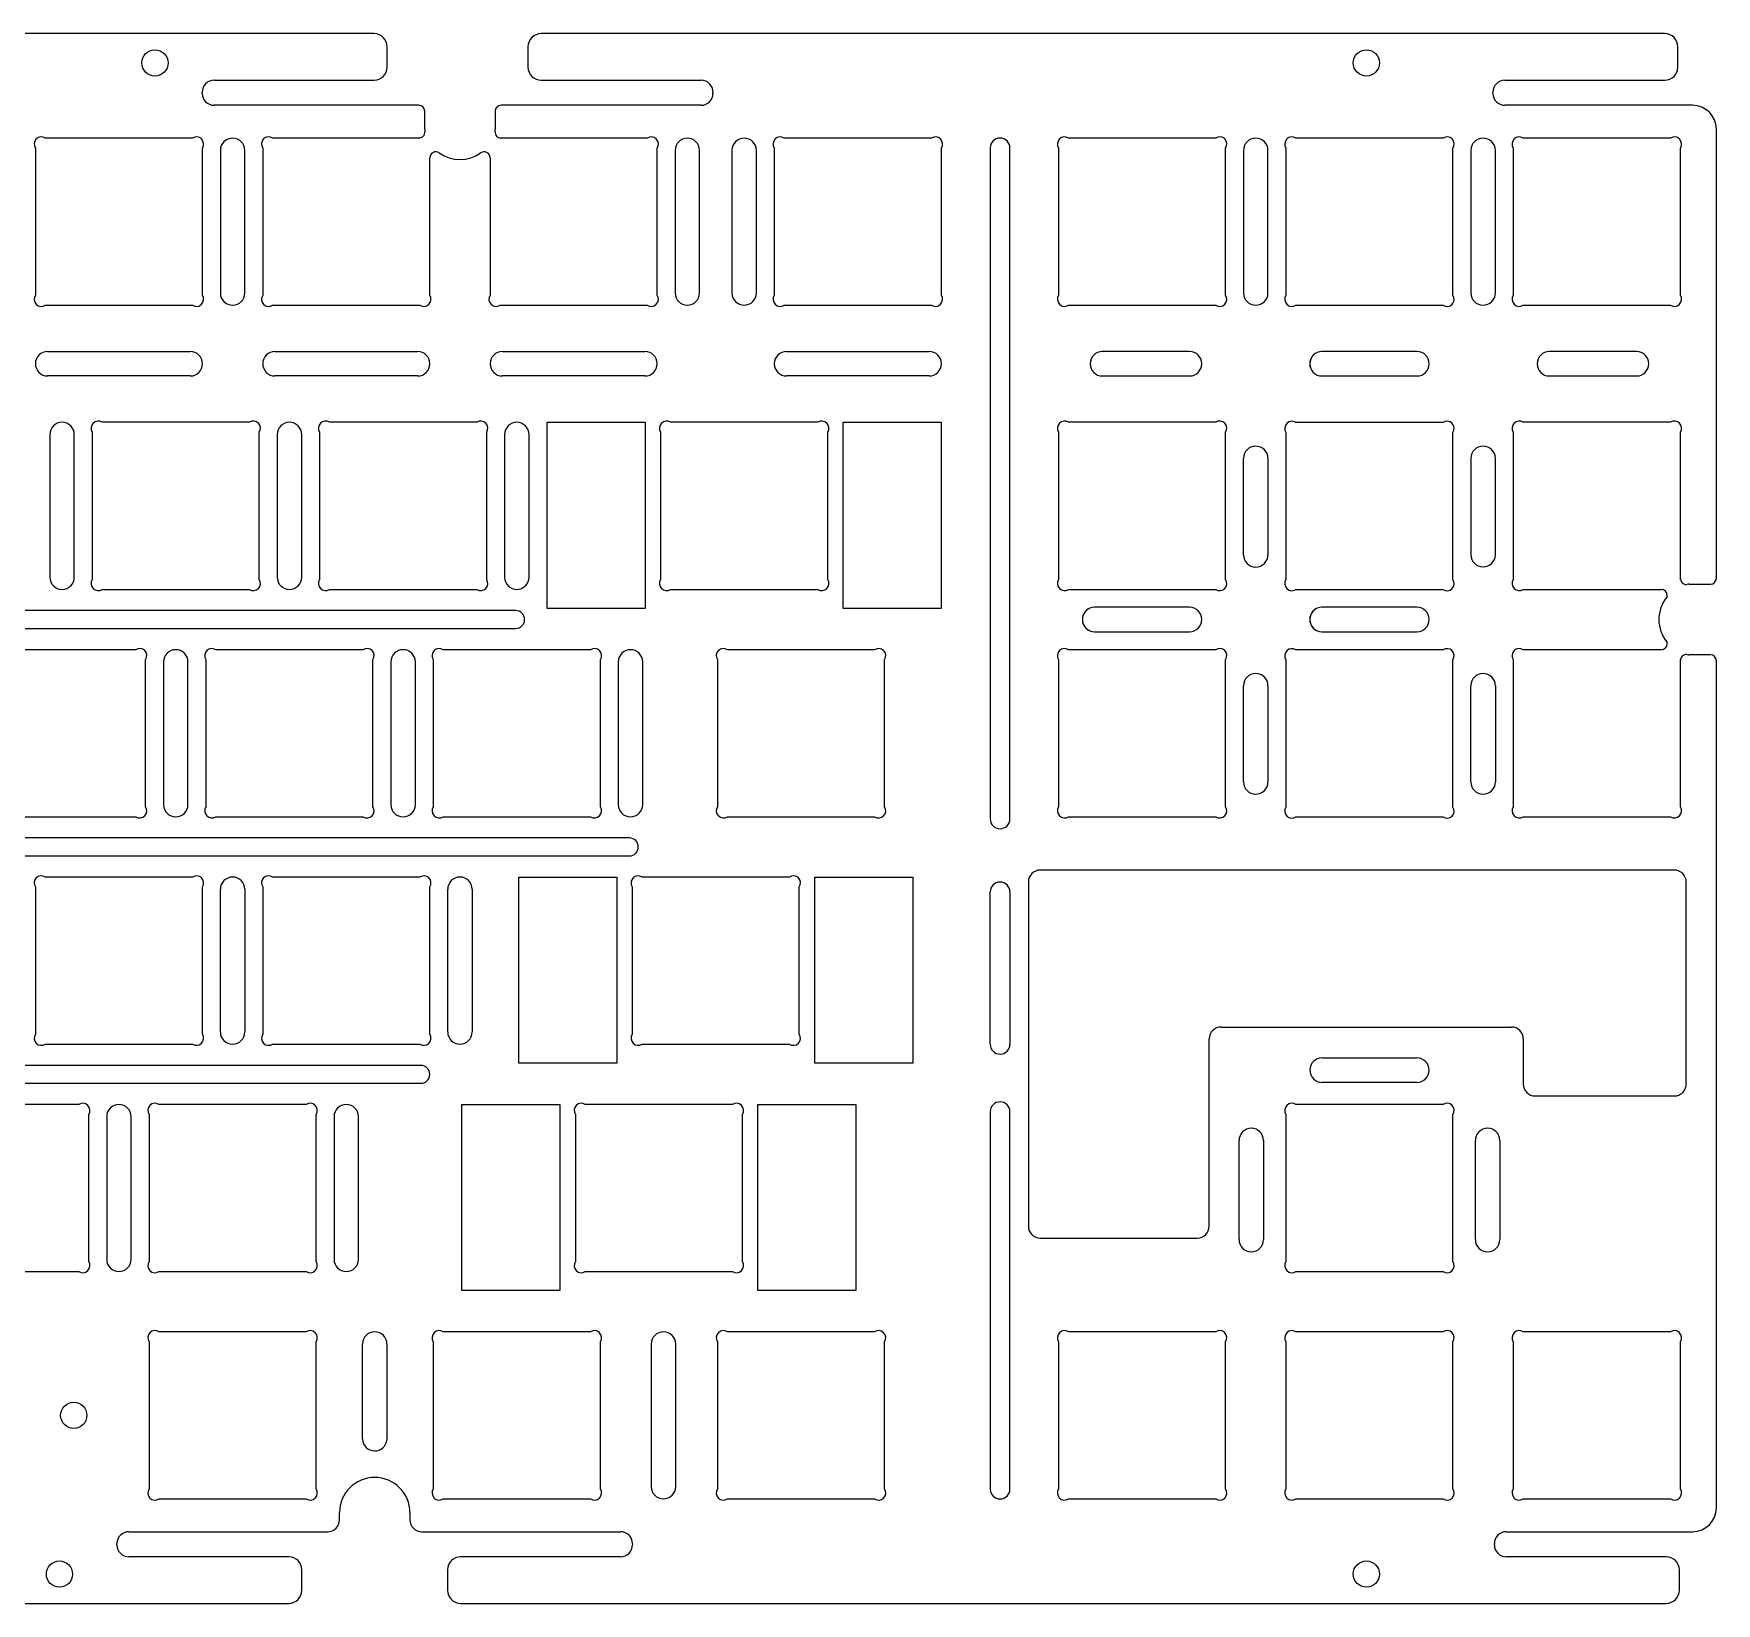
# Model space of a CAD drawing. Header units: millimetres. Extents: x 232 to 1078, y -277 to 130.
# Drawn here: x 451.7 to 592.6, y -277.2 to -145.7 of the extents above; entities that cross this region are included whole.
import ezdxf

# ---------------------------------------------------------------- set-up
doc = ezdxf.new("R2010")
doc.units = ezdxf.units.MM
doc.layers.add('40', color=7, linetype='Continuous')

msp = doc.modelspace()

# ---------------------------------------------------------------- linework, layer by layer
at = {"color": 0, "lineweight": -3}
for p, q in [((464.97458, -154.41492), (452.6379, -154.41492)), ((484.02423, -154.41492), (471.68756, -154.41492)), ((503.07388, -154.41492), (490.73721, -154.41492)), ((526.88595, -154.41492), (514.54927, -154.41492)), ((550.69801, -154.41492), (538.36134, -154.41492)), ((569.74767, -154.41492), (557.41099, -154.41492)), ((588.79732, -154.41492), (576.46064, -154.41492)), ((451.80624, -155.24658), (451.80624, -167.58326)), ((465.80624, -167.58326), (465.80624, -155.24658)), ((470.85589, -155.24658), (470.85589, -167.58326)), ((484.85589, -167.58326), (484.85589, -156.04598)), ((489.90555, -156.04609), (489.90555, -167.58326)), ((503.90555, -167.58326), (503.90555, -155.24658)), ((513.71761, -155.24658), (513.71761, -167.58326)), ((527.71761, -167.58326), (527.71761, -155.24658)), ((537.52968, -155.24658), (537.52968, -167.58326)), ((551.52968, -167.58326), (551.52968, -155.24658)), ((556.57933, -155.24658), (556.57933, -167.58326)), ((570.57933, -167.58326), (570.57933, -155.24658)), ((575.62898, -155.24658), (575.62898, -167.58326)), ((589.62898, -167.58326), (589.62898, -155.24658)), ((452.6379, -168.41492), (464.97458, -168.41492)), ((471.68756, -168.41492), (484.02423, -168.41492)), ((490.73721, -168.41492), (503.07388, -168.41492)), ((514.54927, -168.41492), (526.88595, -168.41492)), ((538.36134, -168.41492), (550.69801, -168.41492)), ((557.41099, -168.41492), (569.74767, -168.41492)), ((576.46064, -168.41492), (588.79732, -168.41492)), ((469.73699, -178.22679), (457.40032, -178.22679)), ((488.78664, -178.22679), (476.44997, -178.22679)), ((517.36112, -178.22679), (505.02445, -178.22679)), ((550.69801, -178.22679), (538.36134, -178.22679)), ((569.74767, -178.23929), (557.41099, -178.23929)), ((588.79732, -178.22634), (576.46064, -178.22634)), ((456.56865, -179.05845), (456.56865, -191.39512)), ((470.56865, -191.39512), (470.56865, -179.05845)), ((475.61831, -179.05845), (475.61831, -191.39512)), ((489.61831, -191.39512), (489.61831, -179.05845)), ((504.19278, -179.05845), (504.19278, -191.39512)), ((518.19278, -191.39512), (518.19278, -179.05845)), ((537.52968, -179.05845), (537.52968, -191.39512)), ((551.52968, -191.39512), (551.52968, -179.05845)), ((556.57933, -179.07095), (556.57933, -191.40762)), ((570.57933, -191.40762), (570.57933, -179.07095)), ((575.62898, -179.058), (575.62898, -191.39468)), ((589.62898, -191.39468), (589.62898, -179.058)), ((457.40032, -192.22679), (469.73699, -192.22679)), ((476.44997, -192.22679), (488.78664, -192.22679)), ((505.02445, -192.22679), (517.36112, -192.22679)), ((538.36134, -192.22679), (550.69801, -192.22679)), ((557.41099, -192.23929), (569.74767, -192.23929)), ((576.46064, -192.22634), (588.02925, -192.22634)), ((460.21217, -197.27644), (447.87549, -197.27644)), ((479.26182, -197.27644), (466.92514, -197.27644)), ((498.31147, -197.27644), (485.97479, -197.27644)), ((522.12353, -197.27644), (509.78686, -197.27644)), ((550.69801, -197.27644), (538.36134, -197.27644)), ((569.74767, -197.28894), (557.41099, -197.28894)), ((588.02962, -197.27644), (576.46064, -197.27644)), ((461.04383, -210.44478), (461.04383, -198.1081)), ((466.09348, -198.1081), (466.09348, -210.44478)), ((480.09348, -210.44478), (480.09348, -198.1081)), ((485.14313, -198.1081), (485.14313, -210.44478)), ((499.14313, -210.44478), (499.14313, -198.1081)), ((508.9552, -198.1081), (508.9552, -210.44478)), ((522.9552, -210.44478), (522.9552, -198.1081)), ((537.52968, -198.1081), (537.52968, -210.44478)), ((551.52968, -210.44478), (551.52968, -198.1081)), ((556.57933, -198.1206), (556.57933, -210.45727)), ((570.57933, -210.45727), (570.57933, -198.1206)), ((575.62898, -198.1081), (575.62898, -210.44478)), ((589.62898, -210.44478), (589.62898, -198.1081)), ((447.87549, -211.27644), (460.21217, -211.27644)), ((466.92514, -211.27644), (479.26182, -211.27644)), ((485.97479, -211.27644), (498.31147, -211.27644)), ((509.78686, -211.27644), (522.12353, -211.27644)), ((538.36134, -211.27644), (550.69801, -211.27644)), ((557.41099, -211.28894), (569.74767, -211.28894)), ((576.46064, -211.27644), (588.79732, -211.27644)), ((464.97458, -216.32609), (452.6379, -216.32609)), ((484.02423, -216.32609), (471.68756, -216.32609)), ((514.97917, -216.32609), (502.64249, -216.32609)), ((451.80624, -217.15775), (451.80624, -229.49443)), ((465.80624, -229.49443), (465.80624, -217.15775)), ((470.85589, -217.15775), (470.85589, -229.49443)), ((484.85589, -229.49443), (484.85589, -217.15775)), ((501.81083, -217.15775), (501.81083, -229.49443)), ((515.81083, -229.49443), (515.81083, -217.15775)), ((452.6379, -230.32609), (464.97458, -230.32609)), ((471.68756, -230.32609), (484.02423, -230.32609)), ((502.64249, -230.32609), (514.97917, -230.32609)), ((455.44975, -235.37584), (443.11308, -235.37584)), ((474.4994, -235.37584), (462.16273, -235.37584)), ((510.21675, -235.37584), (497.88008, -235.37584)), ((569.74767, -235.37584), (557.41099, -235.37584)), ((456.28141, -248.54418), (456.28141, -236.2075)), ((461.33107, -236.2075), (461.33107, -248.54418)), ((475.33107, -248.54418), (475.33107, -236.2075)), ((497.04841, -236.2075), (497.04841, -248.54418)), ((511.04841, -248.54418), (511.04841, -236.2075)), ((556.57933, -236.2075), (556.57933, -248.54418)), ((570.57933, -248.54418), (570.57933, -236.2075)), ((443.11308, -249.37584), (455.44975, -249.37584)), ((462.16273, -249.37584), (474.4994, -249.37584)), ((497.88008, -249.37584), (510.21675, -249.37584)), ((557.41099, -249.37584), (569.74767, -249.37584)), ((474.4994, -254.42544), (462.16273, -254.42544)), ((498.31147, -254.42544), (485.97479, -254.42544)), ((522.12353, -254.42544), (509.78686, -254.42544)), ((550.69801, -254.42544), (538.36134, -254.42544)), ((569.74767, -254.42544), (557.41099, -254.42544)), ((588.79732, -254.42544), (576.46064, -254.42544)), ((461.33107, -255.25711), (461.33107, -267.59378)), ((475.33107, -267.59378), (475.33107, -255.25711)), ((485.14313, -255.25711), (485.14313, -267.59378)), ((499.14313, -267.59378), (499.14313, -255.25711)), ((508.9552, -255.25711), (508.9552, -267.59378)), ((522.9552, -267.59378), (522.9552, -255.25711)), ((537.52968, -255.25711), (537.52968, -267.59378)), ((551.52968, -267.59378), (551.52968, -255.25711)), ((556.57933, -255.25711), (556.57933, -267.59378)), ((570.57933, -267.59378), (570.57933, -255.25711)), ((575.62898, -255.25711), (575.62898, -267.59378)), ((589.62898, -267.59378), (589.62898, -255.25711)), ((462.16273, -268.42544), (474.4994, -268.42544)), ((485.97479, -268.42544), (498.31147, -268.42544)), ((509.78686, -268.42544), (522.12353, -268.42544)), ((538.36134, -268.42544), (550.69801, -268.42544)), ((557.41099, -268.42544), (569.74767, -268.42544)), ((576.46064, -268.42544), (588.79732, -268.42544))]:
    msp.add_line(p, q, dxfattribs=at)
for centre, radius, start, end in [((452.30624, -154.91492), 0.6, 56.4426902, 213.5573098), ((465.30624, -154.91492), 0.6, 326.4426902, 123.5573098), ((471.35589, -154.91492), 0.6, 56.4426902, 213.5573098), ((503.40555, -154.91492), 0.6, 326.4426902, 123.5573098), ((514.21761, -154.91492), 0.6, 56.4426902, 213.5573098), ((527.21761, -154.91492), 0.6, 326.4426902, 123.5573098), ((538.02968, -154.91492), 0.6, 56.4426902, 213.5573098), ((551.02968, -154.91492), 0.6, 326.4426902, 123.5573098), ((557.07933, -154.91492), 0.6, 56.4426902, 213.5573098), ((570.07933, -154.91492), 0.6, 326.4426902, 123.5573098), ((576.12898, -154.91492), 0.6, 56.4426902, 213.5573098), ((589.12898, -154.91492), 0.6, 326.4426902, 123.5573098), ((452.30624, -167.91492), 0.6, 146.4426902, 303.5573098), ((465.30624, -167.91492), 0.6, 236.4426902, 33.5573098), ((471.35589, -167.91492), 0.6, 146.4426902, 303.5573098), ((484.35589, -167.91492), 0.6, 236.4426902, 33.5573098), ((490.40555, -167.91492), 0.6, 146.4426902, 303.5573098), ((503.40555, -167.91492), 0.6, 236.4426902, 33.5573098), ((514.21761, -167.91492), 0.6, 146.4426902, 303.5573098), ((527.21761, -167.91492), 0.6, 236.4426902, 33.5573098), ((538.02968, -167.91492), 0.6, 146.4426902, 303.5573098), ((551.02968, -167.91492), 0.6, 236.4426902, 33.5573098), ((557.07933, -167.91492), 0.6, 146.4426902, 303.5573098), ((570.07933, -167.91492), 0.6, 236.4426902, 33.5573098), ((576.12898, -167.91492), 0.6, 146.4426902, 303.5573098), ((589.12898, -167.91492), 0.6, 236.4426902, 33.5573098), ((457.06865, -178.72679), 0.6, 56.4426902, 213.5573098), ((470.06865, -178.72679), 0.6, 326.4426902, 123.5573098), ((476.11831, -178.72679), 0.6, 56.4426902, 213.5573098), ((489.11831, -178.72679), 0.6, 326.4426902, 123.5573098), ((504.69278, -178.72679), 0.6, 56.4426902, 213.5573098), ((517.69278, -178.72679), 0.6, 326.4426902, 123.5573098), ((538.02968, -178.72679), 0.6, 56.4426902, 213.5573098), ((551.02968, -178.72679), 0.6, 326.4426902, 123.5573098), ((557.07933, -178.73929), 0.6, 56.4426902, 213.5573098), ((570.07933, -178.73929), 0.6, 326.4426902, 123.5573098), ((576.12898, -178.72634), 0.6, 56.4426902, 213.5573098), ((589.12898, -178.72634), 0.6, 326.4426902, 123.5573098), ((457.06865, -191.72679), 0.6, 146.4426902, 303.5573098), ((470.06865, -191.72679), 0.6, 236.4426902, 33.5573098), ((476.11831, -191.72679), 0.6, 146.4426902, 303.5573098), ((489.11831, -191.72679), 0.6, 236.4426902, 33.5573098), ((504.69278, -191.72679), 0.6, 146.4426902, 303.5573098), ((517.69278, -191.72679), 0.6, 236.4426902, 33.5573098), ((538.02968, -191.72679), 0.6, 146.4426902, 303.5573098), ((551.02968, -191.72679), 0.6, 236.4426902, 33.5573098), ((557.07933, -191.73929), 0.6, 146.4426902, 303.5573098), ((570.07933, -191.73929), 0.6, 236.4426902, 33.5573098), ((576.12898, -191.72634), 0.6, 146.4426902, 303.5573098), ((460.54383, -197.77644), 0.6, 326.4426902, 123.5573098), ((466.59348, -197.77644), 0.6, 56.4426902, 213.5573098), ((479.59348, -197.77644), 0.6, 326.4426902, 123.5573098), ((485.64313, -197.77644), 0.6, 56.4426902, 213.5573098), ((498.64313, -197.77644), 0.6, 326.4426902, 123.5573098), ((509.4552, -197.77644), 0.6, 56.4426902, 213.5573098), ((522.4552, -197.77644), 0.6, 326.4426902, 123.5573098), ((538.02968, -197.77644), 0.6, 56.4426902, 213.5573098), ((551.02968, -197.77644), 0.6, 326.4426902, 123.5573098), ((557.07933, -197.78894), 0.6, 56.4426902, 213.5573098), ((570.07933, -197.78894), 0.6, 326.4426902, 123.5573098), ((576.12898, -197.77644), 0.6, 56.4426902, 213.5573098), ((460.54383, -210.77644), 0.6, 236.4426902, 33.5573098), ((466.59348, -210.77644), 0.6, 146.4426902, 303.5573098), ((479.59348, -210.77644), 0.6, 236.4426902, 33.5573098), ((485.64313, -210.77644), 0.6, 146.4426902, 303.5573098), ((498.64313, -210.77644), 0.6, 236.4426902, 33.5573098), ((509.4552, -210.77644), 0.6, 146.4426902, 303.5573098), ((522.4552, -210.77644), 0.6, 236.4426902, 33.5573098), ((538.02968, -210.77644), 0.6, 146.4426902, 303.5573098), ((551.02968, -210.77644), 0.6, 236.4426902, 33.5573098), ((557.07933, -210.78894), 0.6, 146.4426902, 303.5573098), ((570.07933, -210.78894), 0.6, 236.4426902, 33.5573098), ((576.12898, -210.77644), 0.6, 146.4426902, 303.5573098), ((589.12898, -210.77644), 0.6, 236.4426902, 33.5573098), ((452.30624, -216.82609), 0.6, 56.4426902, 213.5573098), ((465.30624, -216.82609), 0.6, 326.4426902, 123.5573098), ((471.35589, -216.82609), 0.6, 56.4426902, 213.5573098), ((484.35589, -216.82609), 0.6, 326.4426902, 123.5573098), ((502.31083, -216.82609), 0.6, 56.4426902, 213.5573098), ((515.31083, -216.82609), 0.6, 326.4426902, 123.5573098), ((452.30624, -229.82609), 0.6, 146.4426902, 303.5573098), ((465.30624, -229.82609), 0.6, 236.4426902, 33.5573098), ((471.35589, -229.82609), 0.6, 146.4426902, 303.5573098), ((484.35589, -229.82609), 0.6, 236.4426902, 33.5573098), ((502.31083, -229.82609), 0.6, 146.4426902, 303.5573098), ((515.31083, -229.82609), 0.6, 236.4426902, 33.5573098), ((455.78141, -235.87584), 0.6, 326.4426902, 123.5573098), ((461.83107, -235.87584), 0.6, 56.4426902, 213.5573098), ((474.83107, -235.87584), 0.6, 326.4426902, 123.5573098), ((497.54841, -235.87584), 0.6, 56.4426902, 213.5573098), ((510.54841, -235.87584), 0.6, 326.4426902, 123.5573098), ((557.07933, -235.87584), 0.6, 56.4426902, 213.5573098), ((570.07933, -235.87584), 0.6, 326.4426902, 123.5573098), ((455.78141, -248.87584), 0.6, 236.4426902, 33.5573098), ((461.83107, -248.87584), 0.6, 146.4426902, 303.5573098), ((474.83107, -248.87584), 0.6, 236.4426902, 33.5573098), ((497.54841, -248.87584), 0.6, 146.4426902, 303.5573098), ((510.54841, -248.87584), 0.6, 236.4426902, 33.5573098), ((557.07933, -248.87584), 0.6, 146.4426902, 303.5573098), ((570.07933, -248.87584), 0.6, 236.4426902, 33.5573098), ((461.83107, -254.92544), 0.6, 56.4426902, 213.5573098), ((474.83107, -254.92544), 0.6, 326.4426902, 123.5573098), ((485.64313, -254.92544), 0.6, 56.4426902, 213.5573098), ((498.64313, -254.92544), 0.6, 326.4426902, 123.5573098), ((509.4552, -254.92544), 0.6, 56.4426902, 213.5573098), ((522.4552, -254.92544), 0.6, 326.4426902, 123.5573098), ((538.02968, -254.92544), 0.6, 56.4426902, 213.5573098), ((551.02968, -254.92544), 0.6, 326.4426902, 123.5573098), ((557.07933, -254.92544), 0.6, 56.4426902, 213.5573098), ((570.07933, -254.92544), 0.6, 326.4426902, 123.5573098), ((576.12898, -254.92544), 0.6, 56.4426902, 213.5573098), ((589.12898, -254.92544), 0.6, 326.4426902, 123.5573098), ((480.2387, -263.37231), 1.02816, 183.4234707, 354.6284352), ((461.83107, -267.92544), 0.6, 146.4426902, 303.5573098), ((474.83107, -267.92544), 0.6, 236.4426902, 33.5573098), ((485.64313, -267.92544), 0.6, 146.4426902, 303.5573098), ((498.64313, -267.92544), 0.6, 236.4426902, 33.5573098), ((509.4552, -267.92544), 0.6, 146.4426902, 303.5573098), ((522.4552, -267.92544), 0.6, 236.4426902, 33.5573098), ((538.02968, -267.92544), 0.6, 146.4426902, 303.5573098), ((551.02968, -267.92544), 0.6, 236.4426902, 33.5573098), ((557.07933, -267.92544), 0.6, 146.4426902, 303.5573098), ((570.07933, -267.92544), 0.6, 236.4426902, 33.5573098), ((576.12898, -267.92544), 0.6, 146.4426902, 303.5573098), ((589.12898, -267.92544), 0.6, 236.4426902, 33.5573098)]:
    msp.add_arc(centre, radius, start, end, dxfattribs=at)
at = {"layer": '40', "color": 0, "linetype": 'Continuous', "lineweight": 18}
for p, q in [((480.18091, -145.66533), (403.89475, -145.66533)), ((480.18091, -145.66533), (403.89475, -145.66533)), ((588.32292, -145.66533), (494.18065, -145.66533)), ((588.32292, -145.66533), (494.18065, -145.66533)), ((481.28089, -148.46528), (481.28089, -146.76531)), ((481.28089, -148.46528), (481.28089, -146.76531)), ((493.08067, -146.76531), (493.08067, -148.46528)), ((493.08067, -146.76531), (493.08067, -148.46528)), ((589.4229, -148.46528), (589.4229, -146.76531)), ((589.4229, -148.46528), (589.4229, -146.76531)), ((465.78117, -150.66524), (465.78117, -150.56524)), ((465.78117, -150.66524), (465.78117, -150.56524)), ((466.78116, -149.56526), (480.18091, -149.56526)), ((466.78116, -149.56526), (480.18091, -149.56526)), ((494.18065, -149.56526), (507.58041, -149.56526)), ((494.18065, -149.56526), (507.58041, -149.56526)), ((508.58039, -150.56524), (508.58039, -150.66524)), ((508.58039, -150.56524), (508.58039, -150.66524)), ((573.92318, -150.66524), (573.92318, -150.56524)), ((573.92318, -150.66524), (573.92318, -150.56524)), ((574.92316, -149.56526), (588.32292, -149.56526)), ((574.92316, -149.56526), (588.32292, -149.56526)), ((483.93084, -151.66523), (466.78116, -151.66523)), ((483.93084, -151.66523), (466.78116, -151.66523)), ((484.43083, -153.66419), (484.43083, -152.16522)), ((484.43083, -153.66419), (484.43083, -152.16522)), ((490.33073, -152.16522), (490.33073, -153.66419)), ((490.33073, -152.16522), (490.33073, -153.66419)), ((507.58041, -151.66523), (490.83072, -151.66523)), ((507.58041, -151.66523), (490.83072, -151.66523)), ((590.64483, -151.66523), (574.92316, -151.66523)), ((590.64483, -151.66523), (574.92316, -151.66523)), ((592.6448, -191.29861), (592.6448, -153.66519)), ((592.6448, -191.29861), (592.6448, -153.66519)), ((467.30615, -155.44096), (467.30615, -167.38994)), ((467.30615, -155.44096), (467.30615, -167.38994)), ((469.35611, -167.38994), (469.35611, -155.44096)), ((469.35611, -167.38994), (469.35611, -155.44096)), ((505.40545, -155.44096), (505.40545, -167.38994)), ((505.40545, -155.44096), (505.40545, -167.38994)), ((507.45541, -167.38994), (507.45541, -155.44096)), ((507.45541, -167.38994), (507.45541, -155.44096)), ((510.16779, -155.44096), (510.16779, -167.38994)), ((510.16779, -155.44096), (510.16779, -167.38994)), ((512.21776, -167.38994), (512.21776, -155.44096)), ((512.21776, -167.38994), (512.21776, -155.44096)), ((531.80491, -155.24016), (531.80491, -211.45143)), ((531.80491, -155.24016), (531.80491, -211.45143)), ((533.45488, -211.45143), (533.45488, -155.24016)), ((533.45488, -211.45143), (533.45488, -155.24016)), ((553.02958, -155.44096), (553.02958, -167.38994)), ((553.02958, -155.44096), (553.02958, -167.38994)), ((555.07954, -167.38994), (555.07954, -155.44096)), ((555.07954, -167.38994), (555.07954, -155.44096)), ((572.07923, -155.44096), (572.07923, -167.38994)), ((572.07923, -155.44096), (572.07923, -167.38994)), ((574.12919, -167.38994), (574.12919, -155.44096)), ((574.12919, -167.38994), (574.12919, -155.44096)), ((452.83176, -172.29565), (464.78074, -172.29565)), ((452.83176, -172.29565), (464.78074, -172.29565)), ((471.88141, -172.29565), (483.83039, -172.29565)), ((471.88141, -172.29565), (483.83039, -172.29565)), ((490.93106, -172.29565), (502.88005, -172.29565)), ((490.93106, -172.29565), (502.88005, -172.29565)), ((514.74313, -172.29565), (526.69211, -172.29565)), ((514.74313, -172.29565), (526.69211, -172.29565)), ((548.5096, -172.29565), (541.19974, -172.29565)), ((548.5096, -172.29565), (541.19974, -172.29565)), ((567.55925, -172.29565), (559.5994, -172.29565)), ((567.55925, -172.29565), (559.5994, -172.29565)), ((585.95892, -172.29565), (578.64905, -172.29565)), ((585.95892, -172.29565), (578.64905, -172.29565)), ((464.78074, -174.34561), (452.83176, -174.34561)), ((464.78074, -174.34561), (452.83176, -174.34561)), ((483.83039, -174.34561), (471.88141, -174.34561)), ((483.83039, -174.34561), (471.88141, -174.34561)), ((502.88005, -174.34561), (490.93106, -174.34561)), ((502.88005, -174.34561), (490.93106, -174.34561)), ((526.69211, -174.34561), (514.74313, -174.34561)), ((526.69211, -174.34561), (514.74313, -174.34561)), ((541.19974, -174.34561), (548.5096, -174.34561)), ((541.19974, -174.34561), (548.5096, -174.34561)), ((559.5994, -174.34561), (567.55925, -174.34561)), ((559.5994, -174.34561), (567.55925, -174.34561)), ((578.64905, -174.34561), (585.95892, -174.34561)), ((578.64905, -174.34561), (585.95892, -174.34561)), ((494.69259, -178.22774), (502.89244, -178.22774)), ((494.69259, -193.82676), (494.69259, -178.22774)), ((494.69259, -178.22774), (502.89244, -178.22774)), ((494.69259, -193.82676), (494.69259, -178.22774)), ((502.89244, -178.22774), (502.89244, -193.82676)), ((502.89244, -178.22774), (502.89244, -193.82676)), ((519.49313, -178.22774), (527.69298, -178.22774)), ((519.49313, -193.82676), (519.49313, -178.22774)), ((519.49313, -193.82676), (519.49313, -178.22774)), ((519.49313, -178.22774), (527.69298, -178.22774)), ((527.69298, -178.22774), (527.69298, -193.82676)), ((527.69298, -178.22774), (527.69298, -193.82676)), ((453.01916, -179.25282), (453.01916, -191.2018)), ((453.01916, -179.25282), (453.01916, -191.2018)), ((455.06912, -191.2018), (455.06912, -179.25282)), ((455.06912, -191.2018), (455.06912, -179.25282)), ((472.06891, -179.25282), (472.06891, -191.2018)), ((472.06891, -179.25282), (472.06891, -191.2018)), ((474.11887, -191.2018), (474.11887, -179.25282)), ((474.11887, -191.2018), (474.11887, -179.25282)), ((491.11861, -179.25282), (491.11861, -191.2018)), ((491.11861, -179.25282), (491.11861, -191.2018)), ((493.16857, -191.2018), (493.16857, -179.25282)), ((493.16857, -191.2018), (493.16857, -179.25282)), ((553.02962, -189.33184), (553.02962, -181.24629)), ((553.02962, -189.33184), (553.02962, -181.24629)), ((555.07958, -181.24629), (555.07958, -189.33184)), ((555.07958, -181.24629), (555.07958, -189.33184)), ((572.07927, -181.24629), (572.07927, -189.31934)), ((572.07927, -181.24629), (572.07927, -189.31934)), ((574.12923, -189.31934), (574.12923, -181.24629)), ((574.12923, -189.31934), (574.12923, -181.24629)), ((588.52961, -192.83984), (588.52961, -192.72678)), ((588.52961, -192.83984), (588.52961, -192.72678)), ((590.37884, -191.7986), (592.14481, -191.7986)), ((590.37884, -191.7986), (592.14481, -191.7986)), ((492.04749, -194.0014), (263.64734, -194.0014)), ((492.04749, -194.0014), (263.64734, -194.0014)), ((502.89244, -193.82676), (494.69259, -193.82676)), ((502.89244, -193.82676), (494.69259, -193.82676)), ((527.69298, -193.82676), (519.49313, -193.82676)), ((527.69298, -193.82676), (519.49313, -193.82676)), ((548.5096, -193.72357), (540.54975, -193.72357)), ((548.5096, -193.72357), (540.54975, -193.72357)), ((567.55925, -193.72357), (559.5994, -193.72357)), ((567.55925, -193.72357), (559.5994, -193.72357)), ((263.64734, -195.5014), (492.04749, -195.5014)), ((263.64734, -195.5014), (492.04749, -195.5014)), ((540.54975, -195.77353), (548.5096, -195.77353)), ((540.54975, -195.77353), (548.5096, -195.77353)), ((559.5994, -195.77353), (567.55925, -195.77353)), ((559.5994, -195.77353), (567.55925, -195.77353)), ((588.52961, -196.776), (588.52961, -196.65726)), ((588.52961, -196.776), (588.52961, -196.65726)), ((462.54403, -198.30247), (462.54403, -210.25146)), ((462.54403, -198.30247), (462.54403, -210.25146)), ((464.59399, -210.25146), (464.59399, -198.30247)), ((464.59399, -210.25146), (464.59399, -198.30247)), ((481.59373, -198.30247), (481.59373, -210.25146)), ((481.59373, -198.30247), (481.59373, -210.25146)), ((483.6437, -210.25146), (483.6437, -198.30247)), ((483.6437, -210.25146), (483.6437, -198.30247)), ((500.64344, -198.30247), (500.64344, -210.25146)), ((500.64344, -198.30247), (500.64344, -210.25146)), ((502.6934, -210.25146), (502.6934, -198.30247)), ((502.6934, -210.25146), (502.6934, -198.30247)), ((592.14481, -197.6985), (590.37884, -197.6985)), ((592.14481, -197.6985), (590.37884, -197.6985)), ((592.6448, -269.17543), (592.6448, -198.19849)), ((592.6448, -269.17543), (592.6448, -198.19849)), ((553.02942, -208.35649), (553.02942, -200.29594)), ((553.02942, -208.35649), (553.02942, -200.29594)), ((555.07958, -200.29594), (555.07958, -208.35649)), ((555.07958, -200.29594), (555.07958, -208.35649)), ((572.07927, -208.35649), (572.07927, -200.29594)), ((572.07927, -208.35649), (572.07927, -200.29594)), ((574.12903, -200.29594), (574.12903, -208.35649)), ((574.12903, -200.29594), (574.12903, -208.35649)), ((501.57249, -213.0514), (273.17234, -213.0514)), ((501.57249, -213.0514), (273.17234, -213.0514)), ((273.17234, -214.5514), (501.57249, -214.5514)), ((273.17234, -214.5514), (501.57249, -214.5514)), ((492.31063, -231.92606), (492.31063, -216.32704)), ((492.31063, -231.92606), (492.31063, -216.32704)), ((492.31063, -216.32704), (500.51048, -216.32704)), ((492.31063, -216.32704), (500.51048, -216.32704)), ((500.51048, -216.32704), (500.51048, -231.92606)), ((500.51048, -216.32704), (500.51048, -231.92606)), ((517.11118, -231.92606), (517.11118, -216.32704)), ((517.11118, -231.92606), (517.11118, -216.32704)), ((517.11118, -216.32704), (525.31103, -216.32704)), ((517.11118, -216.32704), (525.31103, -216.32704)), ((525.31103, -216.32704), (525.31103, -231.92606)), ((525.31103, -216.32704), (525.31103, -231.92606)), ((535.00515, -216.74174), (535.00515, -245.57931)), ((535.00515, -216.74174), (535.00515, -245.57931)), ((589.12306, -215.74176), (536.00513, -215.74176)), ((589.12306, -215.74176), (536.00513, -215.74176)), ((590.12304, -233.66503), (590.12304, -216.74174)), ((590.12304, -233.66503), (590.12304, -216.74174)), ((467.30535, -229.30111), (467.30535, -217.35213)), ((467.30535, -229.30111), (467.30535, -217.35213)), ((469.35531, -217.35213), (469.35531, -229.30111)), ((469.35531, -217.35213), (469.35531, -229.30111)), ((486.355, -229.30111), (486.355, -217.35213)), ((486.355, -229.30111), (486.355, -217.35213)), ((488.40496, -217.35213), (488.40496, -229.30111)), ((488.40496, -217.35213), (488.40496, -229.30111)), ((531.80491, -230.33765), (531.80491, -217.56672)), ((531.80491, -230.33765), (531.80491, -217.56672)), ((533.45488, -217.56672), (533.45488, -230.33765)), ((533.45488, -217.56672), (533.45488, -230.33765)), ((551.15513, -228.89192), (575.47298, -228.89192)), ((551.15513, -228.89192), (575.47298, -228.89192)), ((550.15514, -245.57931), (550.15514, -229.8919)), ((550.15514, -245.57931), (550.15514, -229.8919)), ((576.47296, -229.8919), (576.47296, -233.66503)), ((576.47296, -229.8919), (576.47296, -233.66503)), ((484.10576, -232.10424), (281.1097, -232.10424)), ((484.10576, -232.10424), (281.1097, -232.10424)), ((500.51048, -231.92606), (492.31063, -231.92606)), ((500.51048, -231.92606), (492.31063, -231.92606)), ((525.31103, -231.92606), (517.11118, -231.92606)), ((525.31103, -231.92606), (517.11118, -231.92606)), ((559.6044, -231.47856), (567.55425, -231.47856)), ((559.6044, -231.47856), (567.55425, -231.47856)), ((281.1097, -233.60424), (484.10576, -233.60424)), ((281.1097, -233.60424), (484.10576, -233.60424)), ((567.55425, -233.52852), (559.6044, -233.52852)), ((567.55425, -233.52852), (559.6044, -233.52852)), ((487.54822, -250.97581), (487.54822, -235.3768)), ((487.54822, -250.97581), (487.54822, -235.3768)), ((487.54822, -235.3768), (495.74807, -235.3768)), ((487.54822, -235.3768), (495.74807, -235.3768)), ((495.74807, -235.3768), (495.74807, -250.97581)), ((495.74807, -235.3768), (495.74807, -250.97581)), ((512.34876, -250.97581), (512.34876, -235.3768)), ((512.34876, -250.97581), (512.34876, -235.3768)), ((512.34876, -235.3768), (520.54861, -235.3768)), ((512.34876, -235.3768), (520.54861, -235.3768)), ((520.54861, -235.3768), (520.54861, -250.97581)), ((520.54861, -235.3768), (520.54861, -250.97581)), ((577.47295, -234.66501), (589.12306, -234.66501)), ((577.47295, -234.66501), (589.12306, -234.66501)), ((457.78052, -236.40228), (457.78052, -248.35126)), ((457.78052, -236.40228), (457.78052, -248.35126)), ((459.83048, -248.35126), (459.83048, -236.40228)), ((459.83048, -248.35126), (459.83048, -236.40228)), ((476.83017, -236.40233), (476.83017, -248.35131)), ((476.83017, -236.40233), (476.83017, -248.35131)), ((478.88013, -248.35131), (478.88013, -236.40233)), ((478.88013, -248.35131), (478.88013, -236.40233)), ((531.80491, -235.98332), (531.80491, -267.60046)), ((531.80491, -235.98332), (531.80491, -267.60046)), ((533.45488, -267.60046), (533.45488, -235.98332)), ((533.45488, -267.60046), (533.45488, -235.98332)), ((552.65463, -246.70579), (552.65463, -238.39524)), ((552.65463, -246.70579), (552.65463, -238.39524)), ((554.70439, -238.39524), (554.70439, -246.70579)), ((554.70439, -238.39524), (554.70439, -246.70579)), ((572.45427, -246.70579), (572.45427, -238.39524)), ((572.45427, -246.70579), (572.45427, -238.39524)), ((574.50403, -238.39524), (574.50403, -246.70579)), ((574.50403, -238.39524), (574.50403, -246.70579)), ((536.00513, -246.57929), (549.15516, -246.57929)), ((536.00513, -246.57929), (549.15516, -246.57929)), ((495.74807, -250.97581), (487.54822, -250.97581)), ((495.74807, -250.97581), (487.54822, -250.97581)), ((520.54861, -250.97581), (512.34876, -250.97581)), ((520.54861, -250.97581), (512.34876, -250.97581)), ((479.21238, -263.43371), (479.21238, -255.45143)), ((479.21238, -263.43371), (479.21238, -255.45143)), ((481.26234, -255.45143), (481.26234, -263.46856)), ((481.26234, -255.45143), (481.26234, -263.46856)), ((503.40614, -255.45143), (503.40614, -267.40041)), ((503.40614, -255.45143), (503.40614, -267.40041)), ((505.4561, -267.40041), (505.4561, -255.45143)), ((505.4561, -267.40041), (505.4561, -255.45143)), ((477.28741, -270.17541), (477.28741, -269.57717)), ((477.28741, -270.17541), (477.28741, -269.57717)), ((483.18731, -269.57717), (483.18731, -270.17541)), ((483.18731, -269.57717), (483.18731, -270.17541)), ((459.63774, -271.17539), (476.28743, -271.17539)), ((459.63774, -271.17539), (476.28743, -271.17539)), ((484.18729, -271.17539), (500.83698, -271.17539)), ((484.18729, -271.17539), (500.83698, -271.17539)), ((575.04516, -271.17539), (590.64483, -271.17539)), ((575.04516, -271.17539), (590.64483, -271.17539)), ((458.63775, -272.27537), (458.63775, -272.17538)), ((458.63775, -272.27537), (458.63775, -272.17538)), ((473.03749, -273.27536), (459.63774, -273.27536)), ((473.03749, -273.27536), (459.63774, -273.27536)), ((500.83698, -273.27536), (487.43723, -273.27536)), ((500.83698, -273.27536), (487.43723, -273.27536)), ((501.83696, -272.17538), (501.83696, -272.27537)), ((501.83696, -272.17538), (501.83696, -272.27537)), ((574.04518, -272.27537), (574.04518, -272.17538)), ((574.04518, -272.27537), (574.04518, -272.17538)), ((588.44492, -273.27536), (575.04516, -273.27536)), ((588.44492, -273.27536), (575.04516, -273.27536)), ((474.13747, -276.07535), (474.13747, -274.37534)), ((474.13747, -276.07535), (474.13747, -274.37534)), ((486.33725, -274.37534), (486.33725, -276.07535)), ((486.33725, -274.37534), (486.33725, -276.07535)), ((589.5449, -276.07535), (589.5449, -274.37534)), ((589.5449, -276.07535), (589.5449, -274.37534)), ((406.85322, -277.17533), (473.03749, -277.17533)), ((406.85322, -277.17533), (473.03749, -277.17533)), ((487.43723, -277.17533), (588.44492, -277.17533)), ((487.43723, -277.17533), (588.44492, -277.17533))]:
    msp.add_line(p, q, dxfattribs=at)
for centre in [(461.82523, -148.11529), (461.82523, -148.11529), (563.32338, -148.11529), (563.32338, -148.11529), (455.02481, -261.42515), (455.02481, -261.42515), (453.82537, -274.72538), (453.82537, -274.72538), (563.32338, -274.72538), (563.32338, -274.72538)]:
    msp.add_circle(centre, 1.09998, dxfattribs=at)
for centre, radius, start, end in [((480.18091, -146.76531), 1.09998, 0, 90), ((480.18091, -146.76531), 1.09998, 0, 90), ((494.18065, -146.76531), 1.09998, 90, 180), ((494.18065, -146.76531), 1.09998, 90, 180), ((588.32292, -146.76531), 1.09998, 0, 90), ((588.32292, -146.76531), 1.09998, 0, 90), ((480.18091, -148.46528), 1.09998, 270, 0), ((480.18091, -148.46528), 1.09998, 270, 0), ((494.18065, -148.46528), 1.09998, 180, 270), ((494.18065, -148.46528), 1.09998, 180, 270), ((588.32292, -148.46528), 1.09998, 270, 0), ((588.32292, -148.46528), 1.09998, 270, 0), ((466.78116, -150.56524), 0.99998, 90, 180), ((466.78116, -150.56524), 0.99998, 90, 180), ((466.78116, -150.66524), 0.99998, 180, 270), ((466.78116, -150.66524), 0.99998, 180, 270), ((507.58041, -150.56524), 0.99998, 0, 90), ((507.58041, -150.56524), 0.99998, 0, 90), ((507.58041, -150.66524), 0.99998, 270, 0), ((507.58041, -150.66524), 0.99998, 270, 0), ((574.92316, -150.56524), 0.99998, 90, 180), ((574.92316, -150.56524), 0.99998, 90, 180), ((574.92316, -150.66524), 0.99998, 180, 270), ((574.92316, -150.66524), 0.99998, 180, 270), ((483.93084, -152.16522), 0.49999, 0, 90), ((483.93084, -152.16522), 0.49999, 0, 90), ((490.83072, -152.16522), 0.49999, 90, 180), ((490.83072, -152.16522), 0.49999, 90, 180), ((590.64483, -153.66519), 1.99996, 0, 90), ((590.64483, -153.66519), 1.99996, 0, 90), ((487.38078, -153.66419), 2.94995, 180, 184.172162), ((487.38078, -153.66419), 2.94995, 180, 184.172162), ((487.38078, -153.66419), 2.94995, 355.827838, 0), ((487.38078, -153.66419), 2.94995, 355.827838, 0), ((468.33113, -155.44096), 1.02498, 0, 180), ((468.33113, -155.44096), 1.02498, 0, 180), ((483.93998, -153.91518), 0.49999, 270, 4.172162), ((483.93998, -153.91518), 0.49999, 270, 4.172162), ((490.82157, -153.91518), 0.49999, 175.827846, 270), ((490.82157, -153.91518), 0.49999, 175.827846, 270), ((506.43043, -155.44096), 1.02498, 0, 180), ((506.43043, -155.44096), 1.02498, 0, 180), ((511.19277, -155.44096), 1.02498, 0, 180), ((511.19277, -155.44096), 1.02498, 0, 180), ((532.62989, -155.24016), 0.82498, 0, 180), ((532.62989, -155.24016), 0.82498, 0, 180), ((554.05456, -155.44096), 1.02498, 0, 180), ((554.05456, -155.44096), 1.02498, 0, 180), ((573.10421, -155.44096), 1.02498, 0, 180), ((573.10421, -155.44096), 1.02498, 0, 180), ((485.35576, -156.05729), 0.49999, 54.05743, 180), ((485.35576, -156.05729), 0.49999, 54.05743, 180), ((487.38078, -153.2642), 2.94995, 234.057439, 305.940101), ((487.38078, -153.2642), 2.94995, 234.057439, 305.940101), ((489.40568, -156.05737), 0.49999, 0, 125.940099), ((489.40568, -156.05737), 0.49999, 0, 125.940099), ((468.33113, -167.38994), 1.02498, 180, 0), ((468.33113, -167.38994), 1.02498, 180, 0), ((506.43043, -167.38994), 1.02498, 180, 0), ((506.43043, -167.38994), 1.02498, 180, 0), ((511.19277, -167.38994), 1.02498, 180, 0), ((511.19277, -167.38994), 1.02498, 180, 0), ((554.05456, -167.38994), 1.02498, 180, 0), ((554.05456, -167.38994), 1.02498, 180, 0), ((573.10421, -167.38994), 1.02498, 180, 0), ((573.10421, -167.38994), 1.02498, 180, 0), ((452.83176, -173.32063), 1.02498, 90, 270), ((452.83176, -173.32063), 1.02498, 90, 270), ((464.78074, -173.32063), 1.02498, 270, 90), ((464.78074, -173.32063), 1.02498, 270, 90), ((471.88141, -173.32063), 1.02498, 90, 270), ((471.88141, -173.32063), 1.02498, 90, 270), ((483.83039, -173.32063), 1.02498, 270, 90), ((483.83039, -173.32063), 1.02498, 270, 90), ((490.93106, -173.32063), 1.02498, 90, 270), ((490.93106, -173.32063), 1.02498, 90, 270), ((502.88005, -173.32063), 1.02498, 270, 90), ((502.88005, -173.32063), 1.02498, 270, 90), ((514.74313, -173.32063), 1.02498, 90, 270), ((514.74313, -173.32063), 1.02498, 90, 270), ((526.69211, -173.32063), 1.02498, 270, 90), ((526.69211, -173.32063), 1.02498, 270, 90), ((541.19974, -173.31563), 1.01998, 90, 180.280859), ((541.19974, -173.31563), 1.01998, 90, 180), ((541.19974, -173.32563), 1.01998, 179.719141, 270), ((541.19974, -173.32563), 1.01998, 180, 270), ((548.5096, -173.31563), 1.01998, 0, 90), ((548.5096, -173.31563), 1.01998, 0, 90), ((548.5096, -173.32563), 1.01998, 270, 0), ((548.5096, -173.32563), 1.01998, 270, 0), ((559.5994, -173.31563), 1.01998, 90, 180), ((559.5994, -173.31563), 1.01998, 90, 180.280859), ((559.5994, -173.32563), 1.01998, 179.719141, 270), ((559.5994, -173.32563), 1.01998, 180, 270), ((567.55925, -173.31563), 1.01998, 0, 90), ((567.55925, -173.31563), 1.01998, 0, 90), ((567.55925, -173.32563), 1.01998, 270, 0), ((567.55925, -173.32563), 1.01998, 270, 0), ((578.64905, -173.31563), 1.01998, 90, 180.280859), ((578.64905, -173.31563), 1.01998, 90, 180), ((578.64905, -173.32563), 1.01998, 179.719141, 270), ((578.64905, -173.32563), 1.01998, 180, 270), ((585.95892, -173.31563), 1.01998, 0, 90), ((585.95892, -173.31563), 1.01998, 0, 90), ((585.95892, -173.32563), 1.01998, 270, 0), ((585.95892, -173.32563), 1.01998, 270, 0), ((454.04414, -179.25282), 1.02498, 0, 180), ((454.04414, -179.25282), 1.02498, 0, 180), ((473.09389, -179.25282), 1.02498, 0, 180), ((473.09389, -179.25282), 1.02498, 0, 180), ((492.14359, -179.25282), 1.02498, 0, 180), ((492.14359, -179.25282), 1.02498, 0, 180), ((554.0496, -181.24629), 1.01998, 90, 180), ((554.0496, -181.24629), 1.01998, 90, 180), ((554.0596, -181.24629), 1.01998, 0, 90), ((554.0596, -181.24629), 1.01998, 0, 90), ((573.09925, -181.24629), 1.01998, 90, 180), ((573.09925, -181.24629), 1.01998, 90, 180), ((573.10925, -181.24629), 1.01998, 0, 90), ((573.10925, -181.24629), 1.01998, 0, 90), ((554.0496, -189.33184), 1.01998, 180, 270), ((554.0496, -189.33184), 1.01998, 180, 270), ((554.0596, -189.33184), 1.01998, 270, 0), ((554.0596, -189.33184), 1.01998, 270, 0), ((573.09925, -189.31934), 1.01998, 180, 270), ((573.09925, -189.31934), 1.01998, 180, 270), ((573.10925, -189.31934), 1.01998, 270, 0), ((573.10925, -189.31934), 1.01998, 270, 0), ((454.04414, -191.2018), 1.02498, 180, 0), ((454.04414, -191.2018), 1.02498, 180, 0), ((473.09389, -191.2018), 1.02498, 180, 0), ((473.09389, -191.2018), 1.02498, 180, 0), ((492.14359, -191.2018), 1.02498, 180, 0), ((492.14359, -191.2018), 1.02498, 180, 0), ((590.12884, -191.30768), 0.49999, 180, 274.15551), ((590.12884, -191.30768), 0.49999, 180, 274.15551), ((592.14481, -191.29861), 0.49999, 270, 0), ((592.14481, -191.29861), 0.49999, 270, 0), ((590.77883, -194.74855), 2.94995, 139.681707, 220.318295), ((590.77883, -194.74855), 2.94995, 139.681707, 220.318295), ((588.02886, -192.72709), 0.50075, 0.0359376, 89.9554638), ((590.37884, -194.74855), 2.94995, 90, 94.15551), ((590.37884, -194.74855), 2.94995, 90, 94.15551), ((492.04749, -194.7514), 0.75, 270, 90), ((492.04749, -194.7514), 0.75, 270, 90), ((540.54975, -194.74355), 1.01998, 90, 180), ((540.54975, -194.74355), 1.01998, 90, 180.280859), ((548.5096, -194.74355), 1.01998, 0, 90), ((548.5096, -194.74355), 1.01998, 0, 90), ((559.5994, -194.74355), 1.01998, 90, 180.280859), ((559.5994, -194.74355), 1.01998, 90, 180), ((567.55925, -194.74355), 1.01998, 0, 90), ((567.55925, -194.74355), 1.01998, 0, 90), ((540.54975, -194.75355), 1.01998, 179.719141, 270), ((540.54975, -194.75355), 1.01998, 180, 270), ((548.5096, -194.75355), 1.01998, 270, 0), ((548.5096, -194.75355), 1.01998, 270, 0), ((559.5994, -194.75355), 1.01998, 179.719141, 270), ((559.5994, -194.75355), 1.01998, 180, 270), ((567.55925, -194.75355), 1.01998, 270, 0), ((567.55925, -194.75355), 1.01998, 270, 0), ((463.56901, -198.30247), 1.02498, 0, 180), ((463.56901, -198.30247), 1.02498, 0, 180), ((482.61872, -198.30247), 1.02498, 0, 180), ((482.61872, -198.30247), 1.02498, 0, 180), ((501.66842, -198.30247), 1.02498, 0, 180), ((501.66842, -198.30247), 1.02498, 0, 180), ((588.02886, -196.77569), 0.50075, 270.0870393, 359.9639472), ((590.12884, -198.18942), 0.49999, 85.844487, 180), ((590.12884, -198.18942), 0.49999, 85.844487, 180), ((590.37884, -194.74855), 2.94995, 265.84449, 270), ((590.37884, -194.74855), 2.94995, 265.84449, 270), ((592.14481, -198.19849), 0.49999, 0, 90), ((592.14481, -198.19849), 0.49999, 0, 90), ((554.0494, -200.29594), 1.01998, 90, 180), ((554.0494, -200.29594), 1.01998, 90, 180), ((554.0596, -200.29594), 1.01998, 0, 90), ((554.0596, -200.29594), 1.01998, 0, 90), ((573.09925, -200.29594), 1.01998, 90, 180), ((573.09925, -200.29594), 1.01998, 90, 180), ((573.10905, -200.29594), 1.01998, 0, 90), ((573.10905, -200.29594), 1.01998, 0, 90), ((554.0494, -208.35649), 1.01998, 180, 270), ((554.0494, -208.35649), 1.01998, 180, 270), ((554.0596, -208.35649), 1.01998, 270, 0), ((554.0596, -208.35649), 1.01998, 270, 0), ((573.09925, -208.35649), 1.01998, 180, 270), ((573.09925, -208.35649), 1.01998, 180, 270), ((573.10905, -208.35649), 1.01998, 270, 0), ((573.10905, -208.35649), 1.01998, 270, 0), ((463.56901, -210.25146), 1.02498, 180, 0), ((463.56901, -210.25146), 1.02498, 180, 0), ((482.61872, -210.25146), 1.02498, 180, 0), ((482.61872, -210.25146), 1.02498, 180, 0), ((501.66842, -210.25146), 1.02498, 180, 0), ((501.66842, -210.25146), 1.02498, 180, 0), ((532.62989, -211.45143), 0.82498, 180, 0), ((532.62989, -211.45143), 0.82498, 180, 0), ((501.57249, -213.8014), 0.75, 270, 90), ((501.57249, -213.8014), 0.75, 270, 90), ((468.33033, -217.35213), 1.02498, 0, 180), ((468.33033, -217.35213), 1.02498, 0, 180), ((487.37998, -217.35213), 1.02498, 0, 180), ((487.37998, -217.35213), 1.02498, 0, 180), ((532.62989, -217.56672), 0.82498, 0, 180), ((532.62989, -217.56672), 0.82498, 0, 180), ((536.00513, -216.74174), 0.99998, 90, 180), ((536.00513, -216.74174), 0.99998, 90, 180), ((589.12306, -216.74174), 0.99998, 0, 90), ((589.12306, -216.74174), 0.99998, 0, 90), ((468.33033, -229.30111), 1.02498, 180, 0), ((468.33033, -229.30111), 1.02498, 180, 0), ((487.37998, -229.30111), 1.02498, 180, 0), ((487.37998, -229.30111), 1.02498, 180, 0), ((551.15513, -229.8919), 0.99998, 90, 180), ((551.15513, -229.8919), 0.99998, 90, 180), ((575.47298, -229.8919), 0.99998, 0, 90), ((575.47298, -229.8919), 0.99998, 0, 90), ((532.62989, -230.33765), 0.82498, 180, 0), ((532.62989, -230.33765), 0.82498, 180, 0), ((484.10576, -232.85424), 0.75, 270, 90), ((484.10576, -232.85424), 0.75, 270, 90), ((559.6044, -232.50354), 1.02498, 90, 270), ((559.6044, -232.50354), 1.02498, 90, 270), ((567.55425, -232.50354), 1.02498, 270, 90), ((567.55425, -232.50354), 1.02498, 270, 90), ((577.47295, -233.66503), 0.99998, 180, 270), ((577.47295, -233.66503), 0.99998, 180, 270), ((589.12306, -233.66503), 0.99998, 270, 0), ((589.12306, -233.66503), 0.99998, 270, 0), ((458.8055, -236.40228), 1.02498, 0, 180), ((458.8055, -236.40228), 1.02498, 0, 180), ((477.85515, -236.40233), 1.02498, 0, 180), ((477.85515, -236.40233), 1.02498, 0, 180), ((532.62989, -235.98332), 0.82498, 0, 180), ((532.62989, -235.98332), 0.82498, 0, 180), ((553.67461, -238.39524), 1.01998, 90, 180), ((553.67461, -238.39524), 1.01998, 90, 180), ((553.68441, -238.39524), 1.01998, 0, 90), ((553.68441, -238.39524), 1.01998, 0, 90), ((573.47425, -238.39524), 1.01998, 90, 180), ((573.47425, -238.39524), 1.01998, 90, 180), ((573.48405, -238.39524), 1.01998, 0, 90), ((573.48405, -238.39524), 1.01998, 0, 90), ((536.00513, -245.57931), 0.99998, 180, 270), ((536.00513, -245.57931), 0.99998, 180, 270), ((549.15516, -245.57931), 0.99998, 270, 0), ((549.15516, -245.57931), 0.99998, 270, 0), ((553.67461, -246.70579), 1.01998, 180, 270), ((553.67461, -246.70579), 1.01998, 180, 270), ((553.68441, -246.70579), 1.01998, 270, 0), ((553.68441, -246.70579), 1.01998, 270, 0), ((573.47425, -246.70579), 1.01998, 180, 270), ((573.47425, -246.70579), 1.01998, 180, 270), ((573.48405, -246.70579), 1.01998, 270, 0), ((573.48405, -246.70579), 1.01998, 270, 0), ((458.8055, -248.35126), 1.02498, 180, 0), ((458.8055, -248.35126), 1.02498, 180, 0), ((477.85515, -248.35131), 1.02498, 180, 0), ((477.85515, -248.35131), 1.02498, 180, 0), ((480.23736, -255.45143), 1.02498, 0, 180), ((480.23736, -255.45143), 1.02498, 0, 180), ((504.43112, -255.45143), 1.02498, 0, 180), ((504.43112, -255.45143), 1.02498, 0, 180), ((480.23736, -269.57717), 2.94995, 0, 180), ((480.23736, -269.57717), 2.94995, 0, 180), ((504.43112, -267.40041), 1.02498, 180, 0), ((504.43112, -267.40041), 1.02498, 180, 0), ((532.62989, -267.60046), 0.82498, 180, 0), ((532.62989, -267.60046), 0.82498, 180, 0), ((590.64483, -269.17543), 1.99996, 270, 0), ((590.64483, -269.17543), 1.99996, 270, 0), ((476.28743, -270.17541), 0.99998, 270, 0), ((476.28743, -270.17541), 0.99998, 270, 0), ((484.18729, -270.17541), 0.99998, 180, 270), ((484.18729, -270.17541), 0.99998, 180, 270), ((459.63774, -272.17538), 0.99998, 90, 180), ((459.63774, -272.17538), 0.99998, 90, 180), ((500.83698, -272.17538), 0.99998, 0, 90), ((500.83698, -272.17538), 0.99998, 0, 90), ((575.04516, -272.17538), 0.99998, 90, 180), ((575.04516, -272.17538), 0.99998, 90, 180), ((459.63774, -272.27537), 0.99998, 180, 270), ((459.63774, -272.27537), 0.99998, 180, 270), ((473.03749, -274.37534), 1.09998, 0, 90), ((473.03749, -274.37534), 1.09998, 0, 90), ((487.43723, -274.37534), 1.09998, 90, 180), ((487.43723, -274.37534), 1.09998, 90, 180), ((500.83698, -272.27537), 0.99998, 270, 0), ((500.83698, -272.27537), 0.99998, 270, 0), ((575.04516, -272.27537), 0.99998, 180, 270), ((575.04516, -272.27537), 0.99998, 180, 270), ((588.44492, -274.37534), 1.09998, 0, 90), ((588.44492, -274.37534), 1.09998, 0, 90), ((473.03749, -276.07535), 1.09998, 270, 0), ((473.03749, -276.07535), 1.09998, 270, 0), ((487.43723, -276.07535), 1.09998, 180, 270), ((487.43723, -276.07535), 1.09998, 180, 270), ((588.44492, -276.07535), 1.09998, 270, 0), ((588.44492, -276.07535), 1.09998, 270, 0)]:
    msp.add_arc(centre, radius, start, end, dxfattribs=at)

doc.saveas('drawing.dxf')
